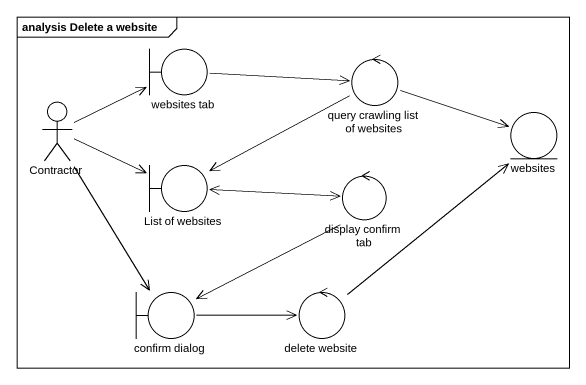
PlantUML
@startuml
mainframe analysis Delete a website
boundary "websites tab" as websites_tab
control "query crawling list of websites" as query_crawling_list_of
actor Contractor
entity websites
boundary "List of websites" as List_of_websites
control "display confirm tab" as display_confirm_tab
boundary "confirm dialog" as confirm_dialog
control "delete website" as delete_website
websites_tab -right-> query_crawling_list_of
query_crawling_list_of -right-> websites
query_crawling_list_of -left-> List_of_websites
Contractor -right-> websites_tab
Contractor -right-> List_of_websites
Contractor --> confirm_dialog
List_of_websites -right-> display_confirm_tab
display_confirm_tab -left-> List_of_websites
display_confirm_tab -left-> confirm_dialog
confirm_dialog -right-> delete_website
delete_website -up-> websites
@enduml
